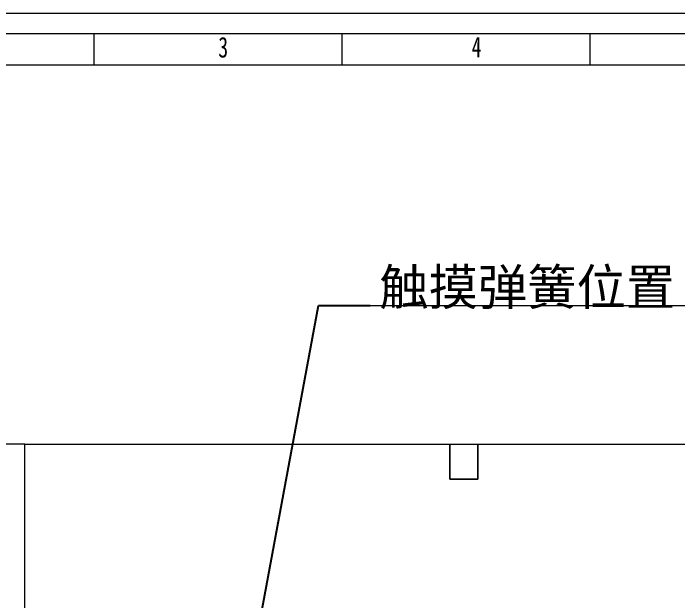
# Model space of a CAD drawing. Header units: millimetres. Extents: x 0 to 297, y 0 to 210.
# Drawn here: x 46.6 to 110.9, y 152.9 to 209.8 of the extents above; entities that cross this region are included whole.
import ezdxf

# ---------------------------------------------------------------- set-up
doc = ezdxf.new("R2010")
doc.units = ezdxf.units.MM
doc.layers.add('1', color=7, linetype='Continuous', true_color=0xffffff)
doc.styles.add('blockfont', font='simplex.shx')
doc.styles.add('宋体', font='')
doc.styles.get('宋体').set_extended_font_data('宋体')
doc.dimstyles.get("Standard").update_dxf_attribs({"dimtxt": 0.18, "dimasz": 0.18, "dimexe": 0.18, "dimexo": 0.0625, "dimgap": 0.09, "dimtad": 0, "dimtih": 1, "dimtoh": 1, "dimdec": 4, "dimzin": 0, "dimdsep": 46, "dimtxsty": 'Standard', "dimcen": 0.09, "dimadec": 0, "dimazin": 0, "dimtfac": 1, "dimtdec": 4, "dimtofl": 0, "dimtmove": 0, "dimatfit": 3, "dimfxl": 0, "dimtolj": 1, "dimtzin": 0, "dimarcsym": 0})

# ---------------------------------------------------------------- blocks, each defined once
blk = doc.blocks.new('LABLE3D_1', base_point=(81.115, 181.505))
at = {"layer": '1', "color": 35, "linetype": 'Continuous', "lineweight": 18, "insert": (81.99, 181.138), "char_height": 3.5, "attachment_point": 7, "line_spacing_factor": 1.12395, "style": '宋体'}
blk.add_mtext('\\W1.0000;触摸弹簧位置', dxfattribs=at)
blk = doc.blocks.new('_U3')
at = {"layer": '1', "color": 35, "lineweight": 13, "transparency": 16777216}
for p, q in [((47.666, 168.063), (23.028, 168.063)), ((25.028, 168.063), (25.028, 88.063)), ((47.666, 88.063), (23.028, 88.063))]:
    blk.add_line(p, q, dxfattribs=at)
at = {"layer": '1', "color": 35, "lineweight": 18, "transparency": 16777216}
for points in [[(25.028, 168.063), (25.965, 164.563), (24.09, 164.563)], [(25.028, 88.063), (24.09, 91.563), (25.965, 91.563)]]:
    blk.add_solid(points, dxfattribs=at)
at = {"layer": '1', "color": 35, "linetype": 'Continuous', "lineweight": 13, "transparency": 16777216, "insert": (24.408, 121.486), "char_height": 3.5, "attachment_point": 7, "rotation": 90, "line_spacing_factor": 0.903614, "style": 'blockfont'}
blk.add_mtext('\\W1.3945;80,0', dxfattribs=at)

msp = doc.modelspace()

# ---------------------------------------------------------------- linework, layer by layer
at = {"layer": '1', "color": 7, "linetype": 'Continuous', "lineweight": 13}
msp.add_line((0.00002, 209.80001), (296.75714, 209.80001), dxfattribs=at)
at = {"layer": '1', "color": 6, "linetype": 'Continuous', "lineweight": 18}
msp.add_line((294.75714, 207.80001), (6.00002, 207.80001), dxfattribs=at)
at = {"layer": '1', "color": 80, "linetype": 'Continuous', "lineweight": 18}
for p, q in [((54.40002, 204.80001), (54.40002, 207.80001)), ((78.40002, 204.80001), (78.40002, 207.80001)), ((102.40002, 204.80001), (102.40002, 207.80001))]:
    msp.add_line(p, q, dxfattribs=at)
at = {"layer": '1', "color": 7, "linetype": 'Continuous', "lineweight": 18}
msp.add_line((9.00002, 204.80001), (291.75714, 204.80001), dxfattribs=at)
at = {"layer": '1', "color": 35, "linetype": 'Continuous', "lineweight": 18}
msp.add_line((81.11546, 181.50474), (113.44566, 181.50474), dxfattribs=at)
at = {"layer": '1', "color": 155, "linetype": 'Continuous', "lineweight": 18}
for p, q in [((47.66638, 88.06342), (47.66638, 168.06342)), ((47.66638, 168.06342), (88.8264, 168.06342)), ((47.66638, 168.06342), (132.66638, 168.06342)), ((47.66638, 88.06342), (47.66638, 168.06342)), ((88.8264, 164.66342), (88.8264, 168.06342)), ((88.8264, 168.06342), (88.8264, 164.66342)), ((88.8264, 168.06342), (91.5264, 168.06342)), ((91.5264, 168.06342), (91.5264, 164.66342)), ((91.5264, 164.66342), (91.5264, 168.06342)), ((91.5264, 168.06342), (132.66638, 168.06342)), ((91.5264, 164.66342), (88.8264, 164.66342)), ((88.8264, 164.66342), (91.5264, 164.66342))]:
    msp.add_line(p, q, dxfattribs=at)

# ---------------------------------------------------------------- block references
at = {"layer": '1', "color": 35, "linetype": 'Continuous', "lineweight": 13}
msp.add_blockref('LABLE3D_1', (81.11546, 181.50474), dxfattribs=at)

# ---------------------------------------------------------------- texts
at = {"layer": '1', "color": 80, "lineweight": 18, "style": '宋体', "width": 0.7}
for s, p in [('3', (66.40563, 205.51452)), ('4', (90.92868, 205.52901))]:
    msp.add_text(s, height=2, dxfattribs=at).set_placement(p)

# ---------------------------------------------------------------- dimensions: what is measured, and where the dimension line sits
at = {"layer": '1', "color": 35, "linetype": 'Continuous', "lineweight": 13}
dim = msp.add_linear_dim(base=(25.02758, 88.06342), p1=(47.66638, 168.06342), p2=(47.66638, 88.06342), angle=90, dimstyle='Standard', override={"dimtxt": 3.5, "dimasz": 3.5, "dimexe": 2, "dimexo": 0, "dimgap": 1.75, "dimtad": 1, "dimtih": 0, "dimtoh": 0, "dimdec": 1, "dimlfac": 1, "dimdsep": 44, "dimlunit": 2, "dimtxsty": 'blockfont', "dimsah": 1, "dimse1": 0, "dimse2": 0, "dimsd1": 0, "dimsd2": 0, "dimclrd": 35, "dimclre": 35, "dimclrt": 35, "dimtol": 0, "dimtm": -0.1, "dimtfac": 1, "dimtdec": 2, "dimtofl": 1, "dimtmove": 0, "dimatfit": 2, "dimlwd": 13, "dimlwe": 13}, dxfattribs=at)
dim.commit()
dim.dimension.update_dxf_attribs({"geometry": '_U3', "text_midpoint": (25.02758, 128.06342), "dimtype": 160})

# ---------------------------------------------------------------- leaders
msp.add_leader([(65.73974, 125.71113), (76.11546, 181.50474), (81.11546, 181.50474)], dimstyle='Standard', override={"dimasz": 3.5}, dxfattribs=at)

doc.saveas('drawing.dxf')
